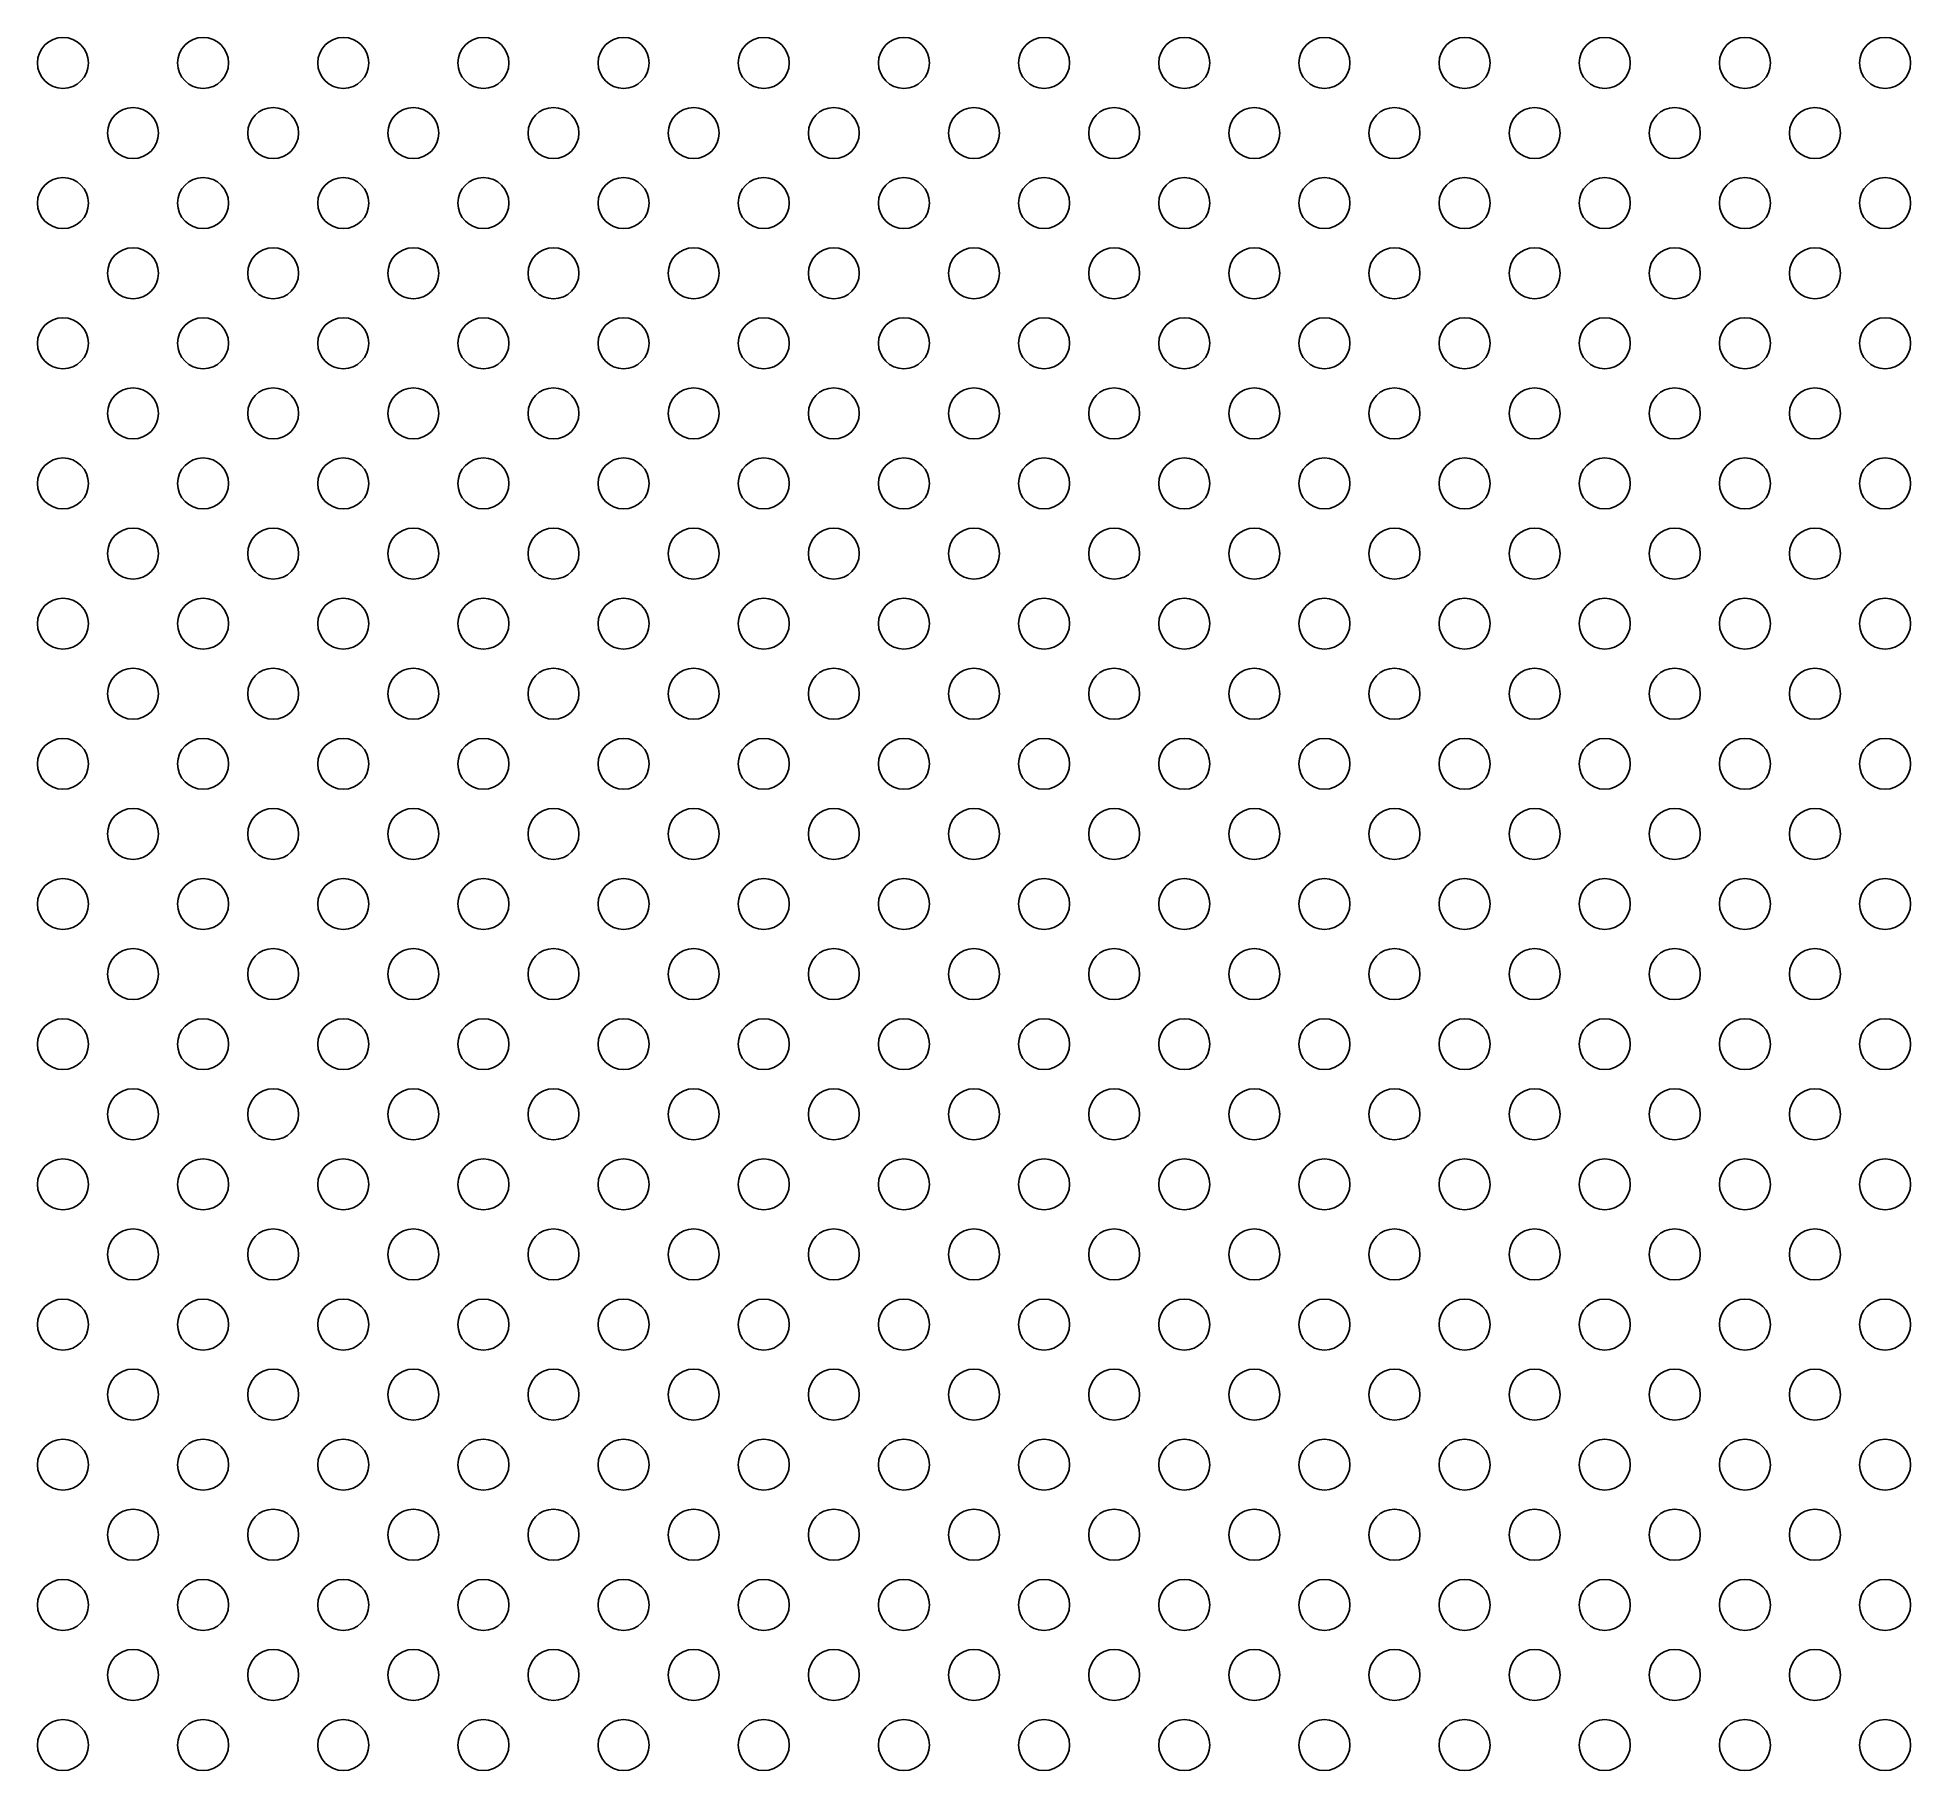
# Model space of a CAD drawing. Header units: millimetres. Extents: x 197.19 to 203.81, y 104.44 to 110.56.
import ezdxf

# ---------------------------------------------------------------- set-up
doc = ezdxf.new("R2010")
doc.units = ezdxf.units.MM
doc.layers.add('SLD-0', color=7, linetype='Continuous', lineweight=25)

msp = doc.modelspace()

# ---------------------------------------------------------------- linework, layer by layer
at = {"layer": 'SLD-0'}
for centre in [(197.2831, 110.4697), (197.7781, 110.4697), (198.2731, 110.4697), (198.7681, 110.4697), (199.2631, 110.4697), (199.7581, 110.4697), (200.2531, 110.4697), (200.7481, 110.4697), (201.2431, 110.4697), (201.7381, 110.4697), (202.2331, 110.4697), (202.7281, 110.4697), (203.2231, 110.4697), (203.7181, 110.4697), (197.5306, 110.2222), (198.0256, 110.2222), (198.5206, 110.2222), (199.0156, 110.2222), (199.5106, 110.2222), (200.0056, 110.2222), (200.5006, 110.2222), (200.9956, 110.2222), (201.4906, 110.2222), (201.9856, 110.2222), (202.4806, 110.2222), (202.9756, 110.2222), (203.4706, 110.2222), (197.2831, 109.9747), (197.7781, 109.9747), (198.2731, 109.9747), (198.7681, 109.9747), (199.2631, 109.9747), (199.7581, 109.9747), (200.2531, 109.9747), (200.7481, 109.9747), (201.2431, 109.9747), (201.7381, 109.9747), (202.2331, 109.9747), (202.7281, 109.9747), (203.2231, 109.9747), (203.7181, 109.9747), (197.5306, 109.7272), (198.0256, 109.7272), (198.5206, 109.7272), (199.0156, 109.7272), (199.5106, 109.7272), (200.0056, 109.7272), (200.5006, 109.7272), (200.9956, 109.7272), (201.4906, 109.7272), (201.9856, 109.7272), (202.4806, 109.7272), (202.9756, 109.7272), (203.4706, 109.7272), (197.2831, 109.4797), (197.7781, 109.4797), (198.2731, 109.4797), (198.7681, 109.4797), (199.2631, 109.4797), (199.7581, 109.4797), (200.2531, 109.4797), (200.7481, 109.4797), (201.2431, 109.4797), (201.7381, 109.4797), (202.2331, 109.4797), (202.7281, 109.4797), (203.2231, 109.4797), (203.7181, 109.4797), (197.5306, 109.2322), (198.0256, 109.2322), (198.5206, 109.2322), (199.0156, 109.2322), (199.5106, 109.2322), (200.0056, 109.2322), (200.5006, 109.2322), (200.9956, 109.2322), (201.4906, 109.2322), (201.9856, 109.2322), (202.4806, 109.2322), (202.9756, 109.2322), (203.4706, 109.2322), (197.2831, 108.9847), (197.7781, 108.9847), (198.2731, 108.9847), (198.7681, 108.9847), (199.2631, 108.9847), (199.7581, 108.9847), (200.2531, 108.9847), (200.7481, 108.9847), (201.2431, 108.9847), (201.7381, 108.9847), (202.2331, 108.9847), (202.7281, 108.9847), (203.2231, 108.9847), (203.7181, 108.9847), (197.5306, 108.7372), (198.0256, 108.7372), (198.5206, 108.7372), (199.0156, 108.7372), (199.5106, 108.7372), (200.0056, 108.7372), (200.5006, 108.7372), (200.9956, 108.7372), (201.4906, 108.7372), (201.9856, 108.7372), (202.4806, 108.7372), (202.9756, 108.7372), (203.4706, 108.7372), (197.2831, 108.4897), (197.7781, 108.4897), (198.2731, 108.4897), (198.7681, 108.4897), (199.2631, 108.4897), (199.7581, 108.4897), (200.2531, 108.4897), (200.7481, 108.4897), (201.2431, 108.4897), (201.7381, 108.4897), (202.2331, 108.4897), (202.7281, 108.4897), (203.2231, 108.4897), (203.7181, 108.4897), (197.5306, 108.2422), (198.0256, 108.2422), (198.5206, 108.2422), (199.0156, 108.2422), (199.5106, 108.2422), (200.0056, 108.2422), (200.5006, 108.2422), (200.9956, 108.2422), (201.4906, 108.2422), (201.9856, 108.2422), (202.4806, 108.2422), (202.9756, 108.2422), (203.4706, 108.2422), (197.2831, 107.9947), (197.7781, 107.9947), (198.2731, 107.9947), (198.7681, 107.9947), (199.2631, 107.9947), (199.7581, 107.9947), (200.2531, 107.9947), (200.7481, 107.9947), (201.2431, 107.9947), (201.7381, 107.9947), (202.2331, 107.9947), (202.7281, 107.9947), (203.2231, 107.9947), (203.7181, 107.9947), (197.5306, 107.7472), (198.0256, 107.7472), (198.5206, 107.7472), (199.0156, 107.7472), (199.5106, 107.7472), (200.0056, 107.7472), (200.5006, 107.7472), (200.9956, 107.7472), (201.4906, 107.7472), (201.9856, 107.7472), (202.4806, 107.7472), (202.9756, 107.7472), (203.4706, 107.7472), (197.2831, 107.4997), (197.7781, 107.4997), (198.2731, 107.4997), (198.7681, 107.4997), (199.2631, 107.4997), (199.7581, 107.4997), (200.2531, 107.4997), (200.7481, 107.4997), (201.2431, 107.4997), (201.7381, 107.4997), (202.2331, 107.4997), (202.7281, 107.4997), (203.2231, 107.4997), (203.7181, 107.4997), (197.5306, 107.2522), (198.0256, 107.2522), (198.5206, 107.2522), (199.0156, 107.2522), (199.5106, 107.2522), (200.0056, 107.2522), (200.5006, 107.2522), (200.9956, 107.2522), (201.4906, 107.2522), (201.9856, 107.2522), (202.4806, 107.2522), (202.9756, 107.2522), (203.4706, 107.2522), (197.2831, 107.0047), (197.7781, 107.0047), (198.2731, 107.0047), (198.7681, 107.0047), (199.2631, 107.0047), (199.7581, 107.0047), (200.2531, 107.0047), (200.7481, 107.0047), (201.2431, 107.0047), (201.7381, 107.0047), (202.2331, 107.0047), (202.7281, 107.0047), (203.2231, 107.0047), (203.7181, 107.0047), (197.5306, 106.7572), (198.0256, 106.7572), (198.5206, 106.7572), (199.0156, 106.7572), (199.5106, 106.7572), (200.0056, 106.7572), (200.5006, 106.7572), (200.9956, 106.7572), (201.4906, 106.7572), (201.9856, 106.7572), (202.4806, 106.7572), (202.9756, 106.7572), (203.4706, 106.7572), (197.2831, 106.5097), (197.7781, 106.5097), (198.2731, 106.5097), (198.7681, 106.5097), (199.2631, 106.5097), (199.7581, 106.5097), (200.2531, 106.5097), (200.7481, 106.5097), (201.2431, 106.5097), (201.7381, 106.5097), (202.2331, 106.5097), (202.7281, 106.5097), (203.2231, 106.5097), (203.7181, 106.5097), (197.5306, 106.2622), (198.0256, 106.2622), (198.5206, 106.2622), (199.0156, 106.2622), (199.5106, 106.2622), (200.0056, 106.2622), (200.5006, 106.2622), (200.9956, 106.2622), (201.4906, 106.2622), (201.9856, 106.2622), (202.4806, 106.2622), (202.9756, 106.2622), (203.4706, 106.2622), (197.2831, 106.0147), (197.7781, 106.0147), (198.2731, 106.0147), (198.7681, 106.0147), (199.2631, 106.0147), (199.7581, 106.0147), (200.2531, 106.0147), (200.7481, 106.0147), (201.2431, 106.0147), (201.7381, 106.0147), (202.2331, 106.0147), (202.7281, 106.0147), (203.2231, 106.0147), (203.7181, 106.0147), (197.5306, 105.7672), (198.0256, 105.7672), (198.5206, 105.7672), (199.0156, 105.7672), (199.5106, 105.7672), (200.0056, 105.7672), (200.5006, 105.7672), (200.9956, 105.7672), (201.4906, 105.7672), (201.9856, 105.7672), (202.4806, 105.7672), (202.9756, 105.7672), (203.4706, 105.7672), (197.2831, 105.5197), (197.7781, 105.5197), (198.2731, 105.5197), (198.7681, 105.5197), (199.2631, 105.5197), (199.7581, 105.5197), (200.2531, 105.5197), (200.7481, 105.5197), (201.2431, 105.5197), (201.7381, 105.5197), (202.2331, 105.5197), (202.7281, 105.5197), (203.2231, 105.5197), (203.7181, 105.5197), (197.5306, 105.2722), (198.0256, 105.2722), (198.5206, 105.2722), (199.0156, 105.2722), (199.5106, 105.2722), (200.0056, 105.2722), (200.5006, 105.2722), (200.9956, 105.2722), (201.4906, 105.2722), (201.9856, 105.2722), (202.4806, 105.2722), (202.9756, 105.2722), (203.4706, 105.2722), (197.2831, 105.0247), (197.7781, 105.0247), (198.2731, 105.0247), (198.7681, 105.0247), (199.2631, 105.0247), (199.7581, 105.0247), (200.2531, 105.0247), (200.7481, 105.0247), (201.2431, 105.0247), (201.7381, 105.0247), (202.2331, 105.0247), (202.7281, 105.0247), (203.2231, 105.0247), (203.7181, 105.0247), (197.5306, 104.7772), (198.0256, 104.7772), (198.5206, 104.7772), (199.0156, 104.7772), (199.5106, 104.7772), (200.0056, 104.7772), (200.5006, 104.7772), (200.9956, 104.7772), (201.4906, 104.7772), (201.9856, 104.7772), (202.4806, 104.7772), (202.9756, 104.7772), (203.4706, 104.7772), (197.2831, 104.5297), (197.7781, 104.5297), (198.2731, 104.5297), (198.7681, 104.5297), (199.2631, 104.5297), (199.7581, 104.5297), (200.2531, 104.5297), (200.7481, 104.5297), (201.2431, 104.5297), (201.7381, 104.5297), (202.2331, 104.5297), (202.7281, 104.5297), (203.2231, 104.5297), (203.7181, 104.5297)]:
    msp.add_circle(centre, 0.09, dxfattribs=at)

doc.saveas('drawing.dxf')
